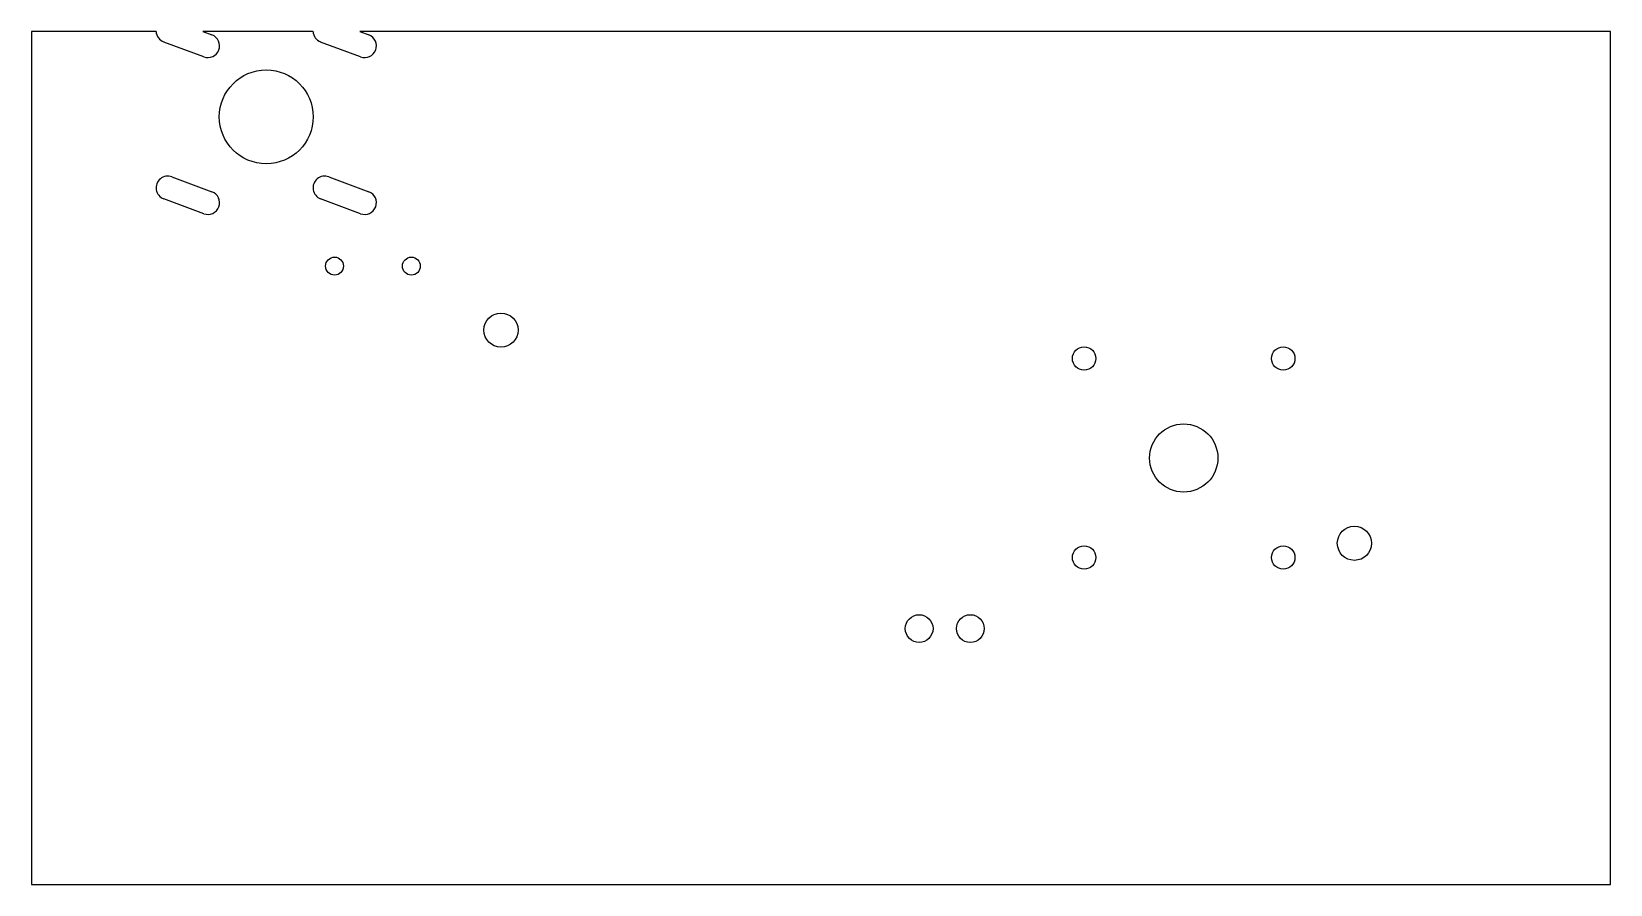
# Model space of a CAD drawing. Header units: millimetres. Extents: x -270 to 100, y -100 to 100.
import ezdxf

# ---------------------------------------------------------------- set-up
doc = ezdxf.new("R2010")
doc.units = ezdxf.units.MM
doc.layers.add('kontur', color=7, linetype='Continuous')

msp = doc.modelspace()

# ---------------------------------------------------------------- linework, layer by layer
at = {"layer": 'kontur'}
for p, q in [((-270, 100), (-270, -100)), ((-240.82, 100), (-270, 100)), ((-229.84, 100), (-227.74, 99.22)), ((-204.05, 100), (-229.84, 100)), ((100, 100), (-193.07, 100)), ((-193.07, 100), (-190.97, 99.22)), ((100, -100), (100, 100)), ((-229.66, 94.06), (-239.03, 97.55)), ((-192.89, 94.06), (-202.26, 97.55)), ((-237.11, 65.94), (-227.74, 62.45)), ((-200.34, 65.94), (-190.97, 62.45)), ((-229.66, 57.29), (-239.03, 60.78)), ((-192.89, 57.29), (-202.26, 60.78)), ((-270, -100), (100, -100))]:
    msp.add_line(p, q, dxfattribs=at)
for centre, radius in [((-215, 80), 11), ((-199, 45), 2.1), ((-181, 45), 2.1), ((-160, 30), 4), ((-23.33, 23.33), 2.75), ((23.33, 23.33), 2.75), ((0, 0), 8), ((40, -20), 4), ((-23.33, -23.33), 2.75), ((23.33, -23.33), 2.75), ((-62, -40), 3.25), ((-50, -40), 3.25)]:
    msp.add_circle(centre, radius, dxfattribs=at)
for centre, start, end in [((-238.07, 100.13), 182.6771, 249.5901), ((-201.3, 100.13), 182.6771, 249.5901), ((-228.7, 96.64), 249.5901, 429.5901), ((-191.93, 96.64), 249.5901, 429.5901), ((-238.07, 63.36), 69.5901, 249.5901), ((-201.3, 63.36), 69.5901, 249.5901), ((-228.7, 59.87), 249.5901, 429.5901), ((-191.93, 59.87), 249.5901, 429.5901)]:
    msp.add_arc(centre, 2.75, start, end, dxfattribs=at)

doc.saveas('drawing.dxf')
